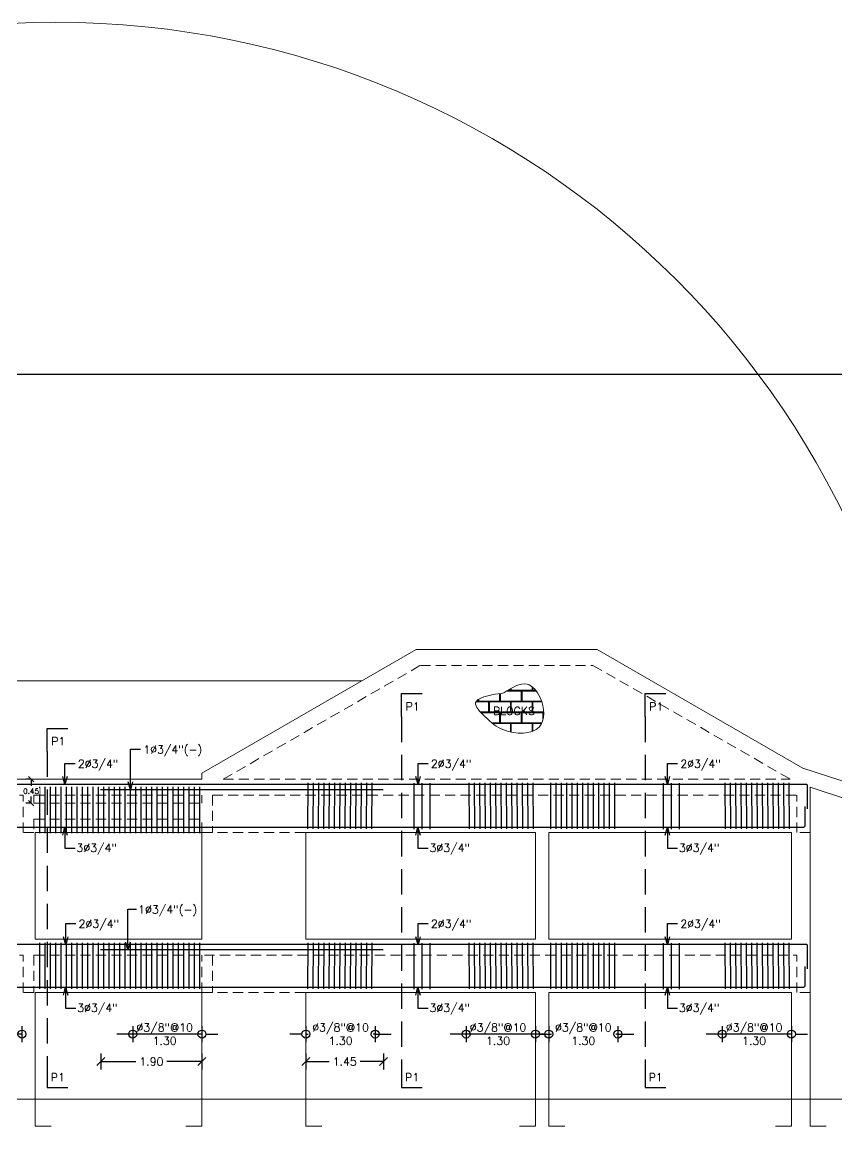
# Model space of a CAD drawing. Header units: metres. Extents: x -44 to 358, y -286 to 66.
# Drawn here: x 111.73 to 127, y -154.27 to -133.41 of the extents above; entities that cross this region are included whole.
import ezdxf

# ---------------------------------------------------------------- set-up
doc = ezdxf.new("R2010")
doc.units = ezdxf.units.M
doc.header["$LTSCALE"] = 0.3
doc.header["$PDMODE"] = 3
for name, pattern in [('CONTINUA', [0]), ('HIDDEN', [9.525, 6.35, -3.175]), ('HIDDEN2', [4.7625, 3.175, -1.5875])]:
    doc.linetypes.add(name, pattern=pattern)
for name, color, linetype in [('001-ACERO', 5, 'Continuous'), ('001-DIMLOSA', 4, 'Continuous'), ('001-DIMTEXTO', 4, 'Continuous'), ('002-SECCION', 1, 'CONTINUA'), ('ACERO', 5, 'Continuous'), ('DIMENSIONES', 7, 'Continuous'), ('DIMPORTICO', 4, 'Continuous'), ('DIMTEXTO', 4, 'Continuous'), ('HATCH', 8, 'Continuous'), ('SECCION', 1, 'Continuous'), ('VIGA-LOSA', 1, 'Continuous')]:
    doc.layers.add(name, color=color, linetype=linetype)
doc.layers.add('Columnas', color=7, linetype='Continuous', lineweight=18)
doc.layers.add('Losa', color=8, linetype='HIDDEN', lineweight=18)
doc.styles.add('SIMPLEX', font='simplex_.ttf', dxfattribs={"height": 0.2})
doc.styles.add('SMPLEX', font='simplex.shx')
doc.dimstyles.new('BDIM-75', dxfattribs={"dimscale": 0.75, "dimtxt": 0.2, "dimasz": 0.2, "dimexe": 0.2, "dimexo": 0.2, "dimgap": 0.1, "dimtad": 0, "dimtih": 1, "dimtoh": 1, "dimzin": 0, "dimdsep": 46, "dimtxsty": 'SIMPLEX', "dimblk": 'OBLIQUE', "dimcen": 0.2, "dimdle": 0.2, "dimclrd": 4, "dimclre": 4, "dimclrt": 256, "dimadec": 0, "dimazin": 0, "dimtfac": 1, "dimtofl": 0, "dimtmove": 1, "dimatfit": 3, "dimldrblk": 'OPEN30', "dimfxl": 0.15, "dimtfill": 1, "dimtolj": 1, "dimtzin": 0, "dimlwd": -1, "dimlwe": -1, "dimarcsym": 0})
doc.dimstyles.new('DIM-50', dxfattribs={"dimscale": 0.5, "dimtxt": 0.2, "dimasz": 0.2, "dimexe": 0.2, "dimexo": 0.2, "dimgap": 0.1, "dimtad": 0, "dimtih": 1, "dimtoh": 1, "dimzin": 0, "dimdsep": 46, "dimtxsty": 'SMPLEX', "dimblk1": 'OBLIQUE', "dimblk2": 'OBLIQUE', "dimsah": 1, "dimcen": 0.2, "dimclrd": 4, "dimclre": 4, "dimclrt": 4, "dimadec": 0, "dimazin": 0, "dimtfac": 1, "dimtmove": 0, "dimatfit": 3, "dimldrblk": 'OPEN30', "dimfxl": 0.3, "dimfxlon": 1, "dimtfill": 1, "dimtolj": 1, "dimtzin": 0, "dimarcsym": 0})
doc.dimstyles.new('DIM-75', dxfattribs={"dimscale": 0.75, "dimtxt": 0.2, "dimasz": 0.2, "dimexe": 0.2, "dimexo": 0.2, "dimgap": 0.1, "dimtad": 0, "dimtih": 1, "dimtoh": 1, "dimzin": 0, "dimdsep": 46, "dimtxsty": 'SMPLEX', "dimblk1": 'OBLIQUE', "dimblk2": 'OBLIQUE', "dimsah": 1, "dimcen": 0.2, "dimclrd": 4, "dimclre": 4, "dimclrt": 4, "dimadec": 0, "dimazin": 0, "dimtfac": 1, "dimtmove": 0, "dimatfit": 3, "dimldrblk": 'OBLIQUE', "dimfxl": 0.2, "dimfxlon": 1, "dimtfill": 1, "dimtolj": 1, "dimtzin": 0, "dimarcsym": 0})

# ---------------------------------------------------------------- blocks, each defined once
blk = doc.blocks.new('_OBLIQUE')
at = {"color": 0, "linetype": 'ByBlock'}
blk.add_line((-0.5, -0.5), (0.5, 0.5), dxfattribs=at)
blk = doc.blocks.new('_Open30')
at = {"color": 0, "lineweight": -2}
for p, q in [((-1, 0.27), (0, 0)), ((0, 0), (-1, -0.27)), ((0, 0), (-1, 0))]:
    blk.add_line(p, q, dxfattribs=at)
blk = doc.blocks.new('_DotBlank')
at = {"color": 0, "linetype": 'ByBlock', "lineweight": -2}
blk.add_line((-0.5, 0), (-1, 0), dxfattribs=at)
blk.add_circle((0, 0), 0.5, dxfattribs=at)
blk = doc.blocks.new('_Origin')
at = {"color": 0, "linetype": 'ByBlock', "lineweight": -2}
blk.add_line((0, 0), (-1, 0), dxfattribs=at)
blk.add_circle((0, 0), 0.5, dxfattribs=at)
blk = doc.blocks.new('*D1464')
at = {"layer": '001-DIMTEXTO', "color": 4, "lineweight": -2, "transparency": 16777216}
for p, q in [((108.774, -152.234), (108.774, -152.534)), ((111.724, -152.234), (111.724, -152.534)), ((108.924, -152.384), (109.638, -152.384)), ((111.574, -152.384), (110.86, -152.384))]:
    blk.add_line(p, q, dxfattribs=at)
at = {"layer": 'DEFPOINTS', "color": 0, "transparency": 16777216}
for p in [(108.774, -151.604), (111.724, -151.604), (111.724, -152.384)]:
    blk.add_point(p, dxfattribs=at)
at = {"layer": '001-DIMTEXTO', "color": 4, "lineweight": -2, "transparency": 16777216, "xscale": 0.15, "yscale": 0.15, "zscale": 0.15, "rotation": 180}
blk.add_blockref('_DotBlank', (108.774, -152.384), dxfattribs=at)
at = {"layer": '001-DIMTEXTO', "color": 4, "lineweight": -2, "transparency": 16777216, "xscale": 0.15, "yscale": 0.15, "zscale": 0.15}
blk.add_blockref('_Origin', (111.724, -152.384), dxfattribs=at)
at = {"layer": '001-DIMTEXTO', "color": 4, "transparency": 16777216, "insert": (110.249, -152.384), "char_height": 0.15, "attachment_point": 5, "style": 'SMPLEX'}
blk.add_mtext('\\A1;∅3/8"@10\\P2.95', dxfattribs=at)
blk = doc.blocks.new('*D1465')
at = {"layer": '001-DIMTEXTO', "color": 4, "lineweight": -2, "transparency": 16777216}
for p, q in [((113.801, -152.234), (113.801, -152.534)), ((115.099, -152.234), (115.099, -152.534)), ((113.651, -152.384), (113.501, -152.384)), ((115.099, -152.384), (113.801, -152.384)), ((115.249, -152.384), (115.399, -152.384))]:
    blk.add_line(p, q, dxfattribs=at)
at = {"layer": 'DEFPOINTS', "color": 0, "transparency": 16777216}
for p in [(113.801, -151.604), (115.099, -151.604), (113.801, -152.384)]:
    blk.add_point(p, dxfattribs=at)
at = {"layer": '001-DIMTEXTO', "color": 4, "lineweight": -2, "transparency": 16777216, "xscale": 0.15, "yscale": 0.15, "zscale": 0.15}
blk.add_blockref('_Origin', (113.801, -152.384), dxfattribs=at)
at = {"layer": '001-DIMTEXTO', "color": 4, "lineweight": -2, "transparency": 16777216, "xscale": 0.15, "yscale": 0.15, "zscale": 0.15, "rotation": 180}
blk.add_blockref('_DotBlank', (115.099, -152.384), dxfattribs=at)
at = {"layer": '001-DIMTEXTO', "color": 4, "transparency": 16777216, "insert": (114.4, -152.384), "char_height": 0.15, "attachment_point": 5, "style": 'SMPLEX'}
blk.add_mtext('\\A1;∅3/8"@10\\P1.30', dxfattribs=at)
blk = doc.blocks.new('*U1428')
at = {"layer": '001-ACERO'}
blk.add_line((-0.001, -0.435), (0.001, 0.428), dxfattribs=at)
blk = doc.blocks.new('*U1429')
at = {"layer": 'VIGA-LOSA', "color": 0, "linetype": 'ByBlock', "lineweight": -2, "transparency": 16777216}
for p in [(0, 0), (0.1, 0), (0.2, 0), (0.3, 0), (0.4, 0), (0.5, 0), (0.6, 0), (0.7, 0), (0.8, 0), (0.9, 0), (1, 0), (1.1, 0), (1.2, 0), (1.3, 0), (1.4, 0), (1.5, 0), (1.6, 0), (1.7, 0), (1.8, 0), (1.9, 0), (2, 0), (2.1, 0), (2.2, 0), (2.3, 0), (2.4, 0), (2.5, 0), (2.6, 0), (2.7, 0), (2.8, 0), (2.9, 0), (3, 0)]:
    blk.add_blockref('*U1428', p, dxfattribs=at)
blk = doc.blocks.new('*D1466')
at = {"layer": '001-DIMTEXTO', "color": 4, "lineweight": -2, "transparency": 16777216}
for p, q in [((113.202, -152.748), (113.202, -153.048)), ((115.099, -152.748), (115.099, -153.048)), ((113.202, -152.898), (113.861, -152.898)), ((115.099, -152.898), (114.44, -152.898))]:
    blk.add_line(p, q, dxfattribs=at)
at = {"layer": 'DEFPOINTS', "color": 0, "transparency": 16777216}
for p in [(113.202, -151.604), (115.099, -151.604), (115.099, -152.898)]:
    blk.add_point(p, dxfattribs=at)
at = {"layer": '001-DIMTEXTO', "color": 4, "lineweight": -2, "transparency": 16777216, "xscale": 0.15, "yscale": 0.15, "zscale": 0.15, "rotation": 180}
blk.add_blockref('_OBLIQUE', (113.202, -152.898), dxfattribs=at)
at = {"layer": '001-DIMTEXTO', "color": 4, "lineweight": -2, "transparency": 16777216, "xscale": 0.15, "yscale": 0.15, "zscale": 0.15}
blk.add_blockref('_OBLIQUE', (115.099, -152.898), dxfattribs=at)
at = {"layer": '001-DIMTEXTO', "color": 4, "transparency": 16777216, "insert": (114.151, -152.898), "char_height": 0.15, "attachment_point": 5, "style": 'SMPLEX', "bg_fill": 3, "box_fill_scale": 1.1, "bg_fill_color": 256, "bg_fill_true_color": 13158600, "bg_fill_transparency": 0}
blk.add_mtext('\\A1;1.90', dxfattribs=at)
blk = doc.blocks.new('*D1467')
at = {"layer": '001-DIMTEXTO', "color": 4, "lineweight": -2, "transparency": 16777216}
for p, q in [((117.049, -152.748), (117.049, -153.048)), ((118.502, -152.748), (118.502, -153.048)), ((117.049, -152.898), (117.486, -152.898)), ((118.502, -152.898), (118.065, -152.898))]:
    blk.add_line(p, q, dxfattribs=at)
at = {"layer": 'DEFPOINTS', "color": 0, "transparency": 16777216}
for p in [(117.049, -151.604), (118.502, -151.604), (118.502, -152.898)]:
    blk.add_point(p, dxfattribs=at)
at = {"layer": '001-DIMTEXTO', "color": 4, "lineweight": -2, "transparency": 16777216, "xscale": 0.15, "yscale": 0.15, "zscale": 0.15, "rotation": 180}
blk.add_blockref('_OBLIQUE', (117.049, -152.898), dxfattribs=at)
at = {"layer": '001-DIMTEXTO', "color": 4, "lineweight": -2, "transparency": 16777216, "xscale": 0.15, "yscale": 0.15, "zscale": 0.15}
blk.add_blockref('_OBLIQUE', (118.502, -152.898), dxfattribs=at)
at = {"layer": '001-DIMTEXTO', "color": 4, "transparency": 16777216, "insert": (117.776, -152.898), "char_height": 0.15, "attachment_point": 5, "style": 'SMPLEX', "bg_fill": 3, "box_fill_scale": 1.1, "bg_fill_color": 256, "bg_fill_true_color": 13158600, "bg_fill_transparency": 0}
blk.add_mtext('\\A1;1.45', dxfattribs=at)
blk = doc.blocks.new('*U1440')
at = {"layer": '001-ACERO'}
blk.add_line((-0.001, -0.435), (0.001, 0.428), dxfattribs=at)
blk = doc.blocks.new('*U1441')
at = {"layer": 'VIGA-LOSA', "color": 0, "linetype": 'ByBlock', "lineweight": -2, "transparency": 16777216}
for p in [(0, 0), (0.1, 0), (0.2, 0), (0.3, 0), (0.4, 0), (0.5, 0), (0.6, 0), (0.7, 0), (0.8, 0), (0.9, 0), (1, 0), (1.1, 0), (1.2, 0)]:
    blk.add_blockref('*U1440', p, dxfattribs=at)
blk = doc.blocks.new('*D1468')
at = {"layer": '001-DIMTEXTO', "color": 4, "lineweight": -2, "transparency": 16777216}
for p, q in [((117.049, -152.234), (117.049, -152.534)), ((118.346, -152.234), (118.346, -152.534)), ((116.899, -152.384), (116.749, -152.384)), ((117.049, -152.384), (117.087, -152.384)), ((118.346, -152.384), (118.308, -152.384)), ((118.496, -152.384), (118.646, -152.384))]:
    blk.add_line(p, q, dxfattribs=at)
at = {"layer": 'DEFPOINTS', "color": 0, "transparency": 16777216}
for p in [(117.049, -151.604), (118.346, -151.604), (118.346, -152.384)]:
    blk.add_point(p, dxfattribs=at)
at = {"layer": '001-DIMTEXTO', "color": 4, "lineweight": -2, "transparency": 16777216, "xscale": 0.15, "yscale": 0.15, "zscale": 0.15}
blk.add_blockref('_DotBlank', (117.049, -152.384), dxfattribs=at)
at = {"layer": '001-DIMTEXTO', "color": 4, "lineweight": -2, "transparency": 16777216, "xscale": 0.15, "yscale": 0.15, "zscale": 0.15, "rotation": 180}
blk.add_blockref('_Origin', (118.346, -152.384), dxfattribs=at)
at = {"layer": '001-DIMTEXTO', "color": 4, "transparency": 16777216, "insert": (117.698, -152.384), "char_height": 0.15, "attachment_point": 5, "style": 'SMPLEX'}
blk.add_mtext('\\A1;∅3/8"@10\\P1.30', dxfattribs=at)
blk = doc.blocks.new('*U1442')
at = {"layer": '001-ACERO'}
blk.add_line((-0.001, -0.435), (0.001, 0.428), dxfattribs=at)
blk = doc.blocks.new('*U1443')
at = {"layer": 'VIGA-LOSA', "color": 0, "linetype": 'ByBlock', "lineweight": -2, "transparency": 16777216}
for p in [(0, 0), (0.1, 0), (0.2, 0), (0.3, 0), (0.4, 0), (0.5, 0), (0.6, 0), (0.7, 0), (0.8, 0), (0.9, 0), (1, 0), (1.1, 0), (1.2, 0)]:
    blk.add_blockref('*U1442', p, dxfattribs=at)
blk = doc.blocks.new('*D1460')
at = {"layer": '001-DIMTEXTO', "color": 4, "lineweight": -2, "transparency": 16777216}
for p, q in [((121.599, -152.234), (121.599, -152.534)), ((122.896, -152.234), (122.896, -152.534)), ((121.449, -152.384), (121.299, -152.384)), ((121.599, -152.384), (121.637, -152.384)), ((122.896, -152.384), (122.858, -152.384)), ((123.046, -152.384), (123.196, -152.384))]:
    blk.add_line(p, q, dxfattribs=at)
at = {"layer": 'DEFPOINTS', "color": 0, "transparency": 16777216}
for p in [(121.599, -151.604), (122.896, -151.604), (122.896, -152.384)]:
    blk.add_point(p, dxfattribs=at)
at = {"layer": '001-DIMTEXTO', "color": 4, "lineweight": -2, "transparency": 16777216, "xscale": 0.15, "yscale": 0.15, "zscale": 0.15}
blk.add_blockref('_DotBlank', (121.599, -152.384), dxfattribs=at)
at = {"layer": '001-DIMTEXTO', "color": 4, "lineweight": -2, "transparency": 16777216, "xscale": 0.15, "yscale": 0.15, "zscale": 0.15, "rotation": 180}
blk.add_blockref('_Origin', (122.896, -152.384), dxfattribs=at)
at = {"layer": '001-DIMTEXTO', "color": 4, "transparency": 16777216, "insert": (122.248, -152.384), "char_height": 0.15, "attachment_point": 5, "style": 'SMPLEX'}
blk.add_mtext('\\A1;∅3/8"@10\\P1.30', dxfattribs=at)
blk = doc.blocks.new('*D1461')
at = {"layer": '001-DIMTEXTO', "color": 4, "lineweight": -2, "transparency": 16777216}
for p, q in [((124.852, -152.234), (124.852, -152.534)), ((126.149, -152.234), (126.149, -152.534)), ((124.702, -152.384), (124.552, -152.384)), ((126.149, -152.384), (124.852, -152.384)), ((126.299, -152.384), (126.449, -152.384))]:
    blk.add_line(p, q, dxfattribs=at)
at = {"layer": 'DEFPOINTS', "color": 0, "transparency": 16777216}
for p in [(124.852, -151.604), (126.149, -151.604), (124.852, -152.384)]:
    blk.add_point(p, dxfattribs=at)
at = {"layer": '001-DIMTEXTO', "color": 4, "lineweight": -2, "transparency": 16777216, "xscale": 0.15, "yscale": 0.15, "zscale": 0.15}
blk.add_blockref('_Origin', (124.852, -152.384), dxfattribs=at)
at = {"layer": '001-DIMTEXTO', "color": 4, "lineweight": -2, "transparency": 16777216, "xscale": 0.15, "yscale": 0.15, "zscale": 0.15, "rotation": 180}
blk.add_blockref('_DotBlank', (126.149, -152.384), dxfattribs=at)
at = {"layer": '001-DIMTEXTO', "color": 4, "transparency": 16777216, "insert": (125.45, -152.384), "char_height": 0.15, "attachment_point": 5, "style": 'SMPLEX'}
blk.add_mtext('\\A1;∅3/8"@10\\P1.30', dxfattribs=at)
blk = doc.blocks.new('*U1427')
at = {"layer": '001-ACERO'}
blk.add_line((-0.001, -0.435), (0.001, 0.428), dxfattribs=at)
blk = doc.blocks.new('*U1446')
at = {"layer": 'VIGA-LOSA', "color": 0, "linetype": 'ByBlock', "lineweight": -2, "transparency": 16777216}
for p in [(0, 0), (0.1, 0), (0.2, 0), (0.3, 0), (0.4, 0), (0.5, 0), (0.6, 0), (0.7, 0), (0.8, 0), (0.9, 0), (1, 0), (1.1, 0), (1.2, 0)]:
    blk.add_blockref('*U1427', p, dxfattribs=at)
blk = doc.blocks.new('*D1462')
at = {"layer": '001-DIMTEXTO', "color": 4, "lineweight": -2, "transparency": 16777216}
for p, q in [((120.052, -152.234), (120.052, -152.534)), ((121.349, -152.234), (121.349, -152.534)), ((119.902, -152.384), (119.752, -152.384)), ((121.349, -152.384), (120.052, -152.384)), ((121.499, -152.384), (121.649, -152.384))]:
    blk.add_line(p, q, dxfattribs=at)
at = {"layer": 'DEFPOINTS', "color": 0, "transparency": 16777216}
for p in [(120.052, -151.604), (121.349, -151.604), (120.052, -152.384)]:
    blk.add_point(p, dxfattribs=at)
at = {"layer": '001-DIMTEXTO', "color": 4, "lineweight": -2, "transparency": 16777216, "xscale": 0.15, "yscale": 0.15, "zscale": 0.15}
blk.add_blockref('_Origin', (120.052, -152.384), dxfattribs=at)
at = {"layer": '001-DIMTEXTO', "color": 4, "lineweight": -2, "transparency": 16777216, "xscale": 0.15, "yscale": 0.15, "zscale": 0.15, "rotation": 180}
blk.add_blockref('_DotBlank', (121.349, -152.384), dxfattribs=at)
at = {"layer": '001-DIMTEXTO', "color": 4, "transparency": 16777216, "insert": (120.65, -152.384), "char_height": 0.15, "attachment_point": 5, "style": 'SMPLEX'}
blk.add_mtext('\\A1;∅3/8"@10\\P1.30', dxfattribs=at)
blk = doc.blocks.new('*U1447')
at = {"layer": '001-ACERO'}
blk.add_line((-0.001, -0.435), (0.001, 0.428), dxfattribs=at)
blk = doc.blocks.new('*U1448')
at = {"layer": 'VIGA-LOSA', "color": 0, "linetype": 'ByBlock', "lineweight": -2, "transparency": 16777216}
for p in [(0, 0), (0.1, 0), (0.2, 0), (0.3, 0), (0.4, 0), (0.5, 0), (0.6, 0), (0.7, 0), (0.8, 0), (0.9, 0), (1, 0), (1.1, 0), (1.2, 0)]:
    blk.add_blockref('*U1447', p, dxfattribs=at)
blk = doc.blocks.new('*U1436')
at = {"layer": '001-ACERO'}
blk.add_line((-0.001, -0.685), (0.001, 0.175), dxfattribs=at)
blk = doc.blocks.new('*U1437')
at = {"layer": 'VIGA-LOSA', "color": 0, "linetype": 'ByBlock', "lineweight": -2, "transparency": 16777216}
for p in [(0, 0), (0.15, 0), (0.3, 0)]:
    blk.add_blockref('*U1436', p, dxfattribs=at)
blk = doc.blocks.new('*U1438')
at = {"layer": '001-ACERO'}
blk.add_line((-0.001, -0.685), (0.001, 0.175), dxfattribs=at)
blk = doc.blocks.new('*U1439')
at = {"layer": 'VIGA-LOSA', "color": 0, "linetype": 'ByBlock', "lineweight": -2, "transparency": 16777216}
for p in [(0, 0), (0.15, 0), (0.3, 0)]:
    blk.add_blockref('*U1438', p, dxfattribs=at)
blk = doc.blocks.new('*U1454')
at = {"layer": '001-ACERO'}
blk.add_line((-0.001, -0.435), (0.001, 0.428), dxfattribs=at)
blk = doc.blocks.new('*U1455')
at = {"layer": 'VIGA-LOSA', "color": 0, "linetype": 'ByBlock', "lineweight": -2, "transparency": 16777216}
for p in [(0, 0), (0.1, 0), (0.2, 0), (0.3, 0), (0.4, 0), (0.5, 0), (0.6, 0), (0.7, 0), (0.8, 0), (0.9, 0), (1, 0), (1.1, 0), (1.2, 0), (1.3, 0), (1.4, 0), (1.5, 0), (1.6, 0), (1.7, 0), (1.8, 0), (1.9, 0), (2, 0), (2.1, 0), (2.2, 0), (2.3, 0), (2.4, 0), (2.5, 0), (2.6, 0), (2.7, 0), (2.8, 0), (2.9, 0), (3, 0)]:
    blk.add_blockref('*U1454', p, dxfattribs=at)
blk = doc.blocks.new('*U1449')
at = {"layer": '001-ACERO'}
blk.add_line((-0.001, -0.435), (0.001, 0.428), dxfattribs=at)
blk = doc.blocks.new('*U1450')
at = {"layer": 'VIGA-LOSA', "color": 0, "linetype": 'ByBlock', "lineweight": -2, "transparency": 16777216}
for p in [(0, 0), (0.1, 0), (0.2, 0), (0.3, 0), (0.4, 0), (0.5, 0), (0.6, 0), (0.7, 0), (0.8, 0), (0.9, 0), (1, 0), (1.1, 0), (1.2, 0)]:
    blk.add_blockref('*U1449', p, dxfattribs=at)
blk = doc.blocks.new('*U1451')
at = {"layer": '001-ACERO'}
blk.add_line((-0.001, -0.435), (0.001, 0.428), dxfattribs=at)
blk = doc.blocks.new('*U1452')
at = {"layer": 'VIGA-LOSA', "color": 0, "linetype": 'ByBlock', "lineweight": -2, "transparency": 16777216}
for p in [(0, 0), (0.1, 0), (0.2, 0), (0.3, 0), (0.4, 0), (0.5, 0), (0.6, 0), (0.7, 0), (0.8, 0), (0.9, 0), (1, 0), (1.1, 0), (1.2, 0)]:
    blk.add_blockref('*U1451', p, dxfattribs=at)
blk = doc.blocks.new('*U1453')
at = {"layer": '001-ACERO'}
blk.add_line((-0.001, -0.435), (0.001, 0.428), dxfattribs=at)
blk = doc.blocks.new('*U1456')
at = {"layer": 'VIGA-LOSA', "color": 0, "linetype": 'ByBlock', "lineweight": -2, "transparency": 16777216}
for p in [(0, 0), (0.1, 0), (0.2, 0), (0.3, 0), (0.4, 0), (0.5, 0), (0.6, 0), (0.7, 0), (0.8, 0), (0.9, 0), (1, 0), (1.1, 0), (1.2, 0)]:
    blk.add_blockref('*U1453', p, dxfattribs=at)
blk = doc.blocks.new('*U1457')
at = {"layer": '001-ACERO'}
blk.add_line((-0.001, -0.435), (0.001, 0.428), dxfattribs=at)
blk = doc.blocks.new('*U1458')
at = {"layer": 'VIGA-LOSA', "color": 0, "linetype": 'ByBlock', "lineweight": -2, "transparency": 16777216}
for p in [(0, 0), (0.1, 0), (0.2, 0), (0.3, 0), (0.4, 0), (0.5, 0), (0.6, 0), (0.7, 0), (0.8, 0), (0.9, 0), (1, 0), (1.1, 0), (1.2, 0)]:
    blk.add_blockref('*U1457', p, dxfattribs=at)
blk = doc.blocks.new('*U1432')
at = {"layer": '001-ACERO'}
blk.add_line((-0.001, -0.685), (0.001, 0.175), dxfattribs=at)
blk = doc.blocks.new('*U1433')
at = {"layer": 'VIGA-LOSA', "color": 0, "linetype": 'ByBlock', "lineweight": -2, "transparency": 16777216}
for p in [(0, 0), (0.15, 0), (0.3, 0)]:
    blk.add_blockref('*U1432', p, dxfattribs=at)
blk = doc.blocks.new('*U1434')
at = {"layer": '001-ACERO'}
blk.add_line((-0.001, -0.685), (0.001, 0.175), dxfattribs=at)
blk = doc.blocks.new('*U1435')
at = {"layer": 'VIGA-LOSA', "color": 0, "linetype": 'ByBlock', "lineweight": -2, "transparency": 16777216}
for p in [(0, 0), (0.15, 0), (0.3, 0)]:
    blk.add_blockref('*U1434', p, dxfattribs=at)
blk = doc.blocks.new('*U854')
at = {"color": 8, "linetype": 'HIDDEN2', "ltscale": 0.5}
blk.add_line((0, 3.076), (0, -3.444), dxfattribs=at)
at = {"color": 6, "linetype": 'CONTINUA'}
for points in [[(0, 3.076), (0, 3.507), (0.391, 3.507)], [(0, -3.444), (0, -3.875), (0.391, -3.875)]]:
    blk.add_lwpolyline(points, dxfattribs=at)
at = {"color": 4, "style": 'SMPLEX'}
for tag, p in [('P##', (0.078, 3.19)), ('P#', (0.069, -3.76))]:
    blk.add_attdef(tag, p, '', height=0.15, dxfattribs=at)
blk = doc.blocks.new('*U1418')
at = {"color": 8, "linetype": 'HIDDEN2', "ltscale": 0.5}
blk.add_line((0, 2.425), (0, -3.444), dxfattribs=at)
at = {"color": 6, "linetype": 'CONTINUA'}
for points in [[(0, 2.425), (0, 2.856), (0.391, 2.856)], [(0, -3.444), (0, -3.875), (0.391, -3.875)]]:
    blk.add_lwpolyline(points, dxfattribs=at)
at = {"color": 4, "style": 'SMPLEX'}
for tag, p in [('P##', (0.078, 2.539)), ('P#', (0.069, -3.76))]:
    blk.add_attdef(tag, p, '', height=0.15, dxfattribs=at)
blk = doc.blocks.new('*D2228')
at = {"layer": 'DEFPOINTS', "color": 0, "ltscale": 0.2, "transparency": 16777216}
for p in [(111.896, -147.604), (111.949, -147.604), (111.949, -148.052)]:
    blk.add_point(p, dxfattribs=at)
at = {"layer": 'DIMENSIONES', "color": 4, "lineweight": -2, "ltscale": 0.2, "transparency": 16777216}
for p, q in [((111.896, -147.604), (111.796, -147.604)), ((111.896, -147.604), (111.896, -147.728)), ((111.896, -148.052), (111.796, -148.052)), ((111.896, -148.052), (111.896, -147.928))]:
    blk.add_line(p, q, dxfattribs=at)
at = {"layer": 'DIMENSIONES', "color": 4, "lineweight": -2, "ltscale": 0.2, "transparency": 16777216, "xscale": 0.1, "yscale": 0.1, "zscale": 0.1}
for p, rotation in [((111.896, -147.604), 90), ((111.896, -148.052), 270)]:
    blk.add_blockref('_OBLIQUE', p, dxfattribs=dict(at, rotation=rotation))
at = {"layer": 'DIMENSIONES', "color": 4, "ltscale": 0.2, "transparency": 16777216, "insert": (111.896, -147.828), "char_height": 0.1, "attachment_point": 5, "style": 'SMPLEX', "bg_fill": 3, "box_fill_scale": 1.1, "bg_fill_color": 256, "bg_fill_true_color": 13158600, "bg_fill_transparency": 0}
blk.add_mtext('\\A1;0.45', dxfattribs=at)

msp = doc.modelspace()

# ---------------------------------------------------------------- hatches: boundary and pattern name
at = {"layer": 'HATCH', "ltscale": 0.2}
h = msp.add_hatch(dxfattribs=at)
h.set_pattern_fill('AR-B816C', color=256, scale=0.001)
h.set_pattern_definition([(0, (74.36292, 78.38621), (0.2032, 0.2032), [0.396875, -0.009525]), (0, (74.15972, 78.39574), (0.2032, 0.2032), [0.396875, -0.009525]), (90, (74.36292, 78.38621), (-0.2032, 0.2032), [-0.212725, 0.193675]), (90, (74.3534, 78.38621), (-0.2032, 0.2032), [-0.212725, 0.193675])])
edge = h.paths.add_edge_path()
edge.add_spline(control_points=[(120.7592165, -145.9876521), (120.909975, -145.8882924), (121.1750814, -145.7135612), (121.523812, -146.1145313), (121.5442444, -146.7874987), (120.7623861, -146.7517713), (120.456336, -146.4884998), (120.1036788, -146.1310409), (120.5146195, -146.0202684), (120.6882871, -145.997111), (120.7592165, -145.9876521)], knot_values=[0, 0, 0, 0, 0.463840288, 0.8156697346, 1.3681075465, 2.032457562, 2.4745195737, 2.780848179, 3.1157268215, 3.3469247372, 3.3469247372, 3.3469247372, 3.3469247372], degree=3, periodic=0)
h.paths.add_polyline_path([(120.5178533, -146.4376743), (121.4214248, -146.4376743), (121.4214248, -146.2126743), (120.5178533, -146.2126743)], flags=24)

# ---------------------------------------------------------------- linework, layer by layer
at = {"layer": '002-SECCION', "lineweight": 0}
for p, q in [((100.6490298, -147.6040788), (115.098871, -147.6040788)), ((126.4990298, -154.1060475), (126.4990298, -147.7546072)), ((111.9740298, -148.6040788), (115.098871, -148.6040788)), ((111.9740298, -150.6040788), (111.9740298, -148.6040788)), ((115.098871, -150.6040788), (115.098871, -148.6040788)), ((117.048871, -150.6040788), (117.048871, -148.6040788)), ((117.048871, -148.6040788), (121.3490298, -148.6040788)), ((121.3490298, -150.6040788), (121.3490298, -148.6040788)), ((121.5990298, -150.6040788), (121.5990298, -148.6040788)), ((121.5990298, -148.6040788), (126.1490298, -148.6040788)), ((126.1490298, -150.6040788), (126.1490298, -148.6040788)), ((111.9740298, -150.6040788), (115.098871, -150.6040788)), ((117.048871, -150.6040788), (121.3490298, -150.6040788)), ((121.5990298, -150.6040788), (126.1490298, -150.6040788)), ((111.9740298, -151.6040788), (115.098871, -151.6040788)), ((111.9740298, -154.1060475), (111.9740298, -151.6040788)), ((115.098871, -154.1060475), (115.098871, -151.6040788)), ((117.048871, -151.6040788), (121.3490298, -151.6040788)), ((117.048871, -154.1060475), (117.048871, -151.6040788)), ((121.3490298, -154.1060475), (121.3490298, -151.6040788)), ((121.5990298, -151.6040788), (126.1490298, -151.6040788)), ((121.5990298, -154.1060475), (121.5990298, -151.6040788)), ((126.1490298, -154.1060475), (126.1490298, -151.6040788)), ((111.9740298, -154.1060475), (112.2740298, -154.1060475)), ((114.798871, -154.1060475), (115.098871, -154.1060475)), ((117.048871, -154.1060475), (117.348871, -154.1060475)), ((121.0490298, -154.1060475), (121.3490298, -154.1060475)), ((121.5990298, -154.1060475), (121.8990298, -154.1060475)), ((125.8490298, -154.1060475), (126.1490298, -154.1060475)), ((126.4990298, -154.1060475), (126.7990298, -154.1060475))]:
    msp.add_line(p, q, dxfattribs=at)
for points in [[(115.098871, -147.4885323), (119.1150299, -145.1698019), (122.5098495, -145.1698019), (126.3651803, -147.3956782), (127.4990299, -147.7640882), (127.4990301, -147.9743808)], [(115.098871, -147.6040788), (115.098871, -147.4885323)], [(126.4990298, -147.7546072), (127.199129, -147.9820832)]]:
    msp.add_lwpolyline(points, dxfattribs=at)
at = {"layer": 'ACERO'}
for points in [[(126.438181, -147.7040788), (100.8129265, -147.7040788, 0.1507257483), (100.8016601, -147.707554, 0.1507257483)], [(126.438181, -147.7040788, -0.2480042517), (126.4469146, -147.7206036), (126.4469146, -148.1618668)], [(126.401811, -148.1170554), (126.4003149, -148.484551, -0.4073149712), (126.3803204, -148.5040788)], [(126.438181, -150.7040788), (100.8129265, -150.7040788, 0.1507257483), (100.8016601, -150.707554, 0.1507257483)], [(126.438181, -150.7040788, -0.2480042517), (126.4469146, -150.7206036), (126.4469146, -151.1618668)], [(126.401811, -151.1170554), (126.4003149, -151.484551, -0.4073149712), (126.3803204, -151.5040788)]]:
    msp.add_lwpolyline(points, format="xyb", dxfattribs=at)
at = {"layer": 'ACERO', "color": 6}
for points in [[(118.4957972, -147.8040788), (113.1957972, -147.8040788)], [(118.4957972, -150.8040788), (113.1957972, -150.8040788)]]:
    msp.add_lwpolyline(points, dxfattribs=at)
at = {"layer": 'ACERO'}
for points in [[(100.8595207, -148.5040788), (126.3803204, -148.5040788)], [(100.8595207, -151.5040788), (126.3803204, -151.5040788)]]:
    msp.add_lwpolyline(points, dxfattribs=at)
at = {"layer": 'Columnas', "ltscale": 0.2}
msp.add_spline([(120.7592165, -145.9876521), (121.1930017, -145.8233798), (121.4395741, -146.0743514), (121.4213094, -146.6264889), (120.7592165, -146.6812459), (120.3984903, -146.4257115), (120.2295422, -146.170177), (120.5309089, -146.0241572), (120.7592165, -145.9876521)], degree=3, dxfattribs=at)
at = {"layer": 'DIMTEXTO'}
msp.add_lwpolyline([(-5.0701956, -140.0118319), (167.0422281, -140.0118319), (167.0422281, -168.6345631), (-5.0701956, -168.6345631)], close=True, dxfattribs=at)
at = {"layer": 'Losa', "linetype": 'CONTINUA', "lineweight": 0, "ltscale": 0.1}
msp.add_line((118.0957694, -145.7582722), (103.3490298, -145.7582722), dxfattribs=at)
at = {"layer": 'Losa', "lineweight": 0, "ltscale": 0.1}
for p, q in [((115.4987386, -147.6040788), (126.1261407, -147.6040788)), ((108.7740298, -147.9040788), (111.7490298, -147.9040788)), ((111.9490298, -147.9040788), (115.098871, -147.9040788)), ((111.9490298, -148.0518458), (115.098871, -148.0518458)), ((115.298871, -147.9040788), (126.2490298, -147.9040788)), ((111.9490298, -148.3518458), (115.098871, -148.3518458)), ((115.098871, -148.6040788), (117.048871, -148.6040788)), ((108.7740298, -150.9040788), (111.7490298, -150.9040788)), ((111.9490298, -150.9040788), (126.2490298, -150.9040788)), ((115.098871, -151.6040788), (117.048871, -151.6040788))]:
    msp.add_line(p, q, dxfattribs=at)
for points in [[(115.4987386, -147.6040788), (119.1954147, -145.4698019), (122.4294647, -145.4698019), (126.1261407, -147.6040788)], [(111.9490298, -148.3518458), (111.9490298, -148.6040788), (111.7490298, -148.6040788), (111.7490298, -147.9040788)], [(111.9490298, -147.9040788), (111.9490298, -148.0518458)], [(115.298871, -147.9040788), (115.298871, -148.6040788), (115.098871, -148.6040788), (115.098871, -148.3518458)], [(115.098871, -148.0518458), (115.098871, -147.9040788)], [(126.4990298, -147.9040788), (126.4990298, -148.6040788), (126.2490298, -148.6040788), (126.2490298, -147.9040788)], [(111.9490298, -150.9040788), (111.9490298, -151.6040788), (111.7490298, -151.6040788), (111.7490298, -150.9040788)], [(126.4990298, -150.9040788), (126.4990298, -151.6040788), (126.2490298, -151.6040788), (126.2490298, -150.9040788)]]:
    msp.add_lwpolyline(points, dxfattribs=at)
at = {"layer": 'SECCION', "color": 8, "lineweight": 0, "ltscale": 0.0003}
msp.add_line((99.2746719, -153.6040788), (128.4812943, -153.6040788), dxfattribs=at)

# ---------------------------------------------------------------- block references
for name, p in [('*U854', (118.8381039, -149.5077944)), ('*U854', (123.4045906, -149.5077944)), ('*U1418', (112.1955848, -149.5077944))]:
    msp.add_blockref(name, p).add_auto_attribs({'P#': 'P1', 'P##': 'P1'})
at = {"layer": 'VIGA-LOSA', "xscale": -1}
for name, p in [('*U1455', (115.0607708, -148.1785029)), ('*U1458', (121.3109295, -148.1010377)), ('*U1456', (126.1109295, -148.1010377)), ('*U1429', (115.0607708, -151.1010377)), ('*U1448', (121.3109295, -151.1010377)), ('*U1446', (126.1109295, -151.1010377))]:
    msp.add_blockref(name, p, dxfattribs=at)
at = {"layer": 'VIGA-LOSA'}
for name, p in [('*U1450', (117.0869713, -148.1010377)), ('*U1433', (119.0773269, -147.8530065)), ('*U1452', (121.63713, -148.1010377)), ('*U1435', (123.7524063, -147.8530065)), ('*U1437', (119.0773269, -150.8530065)), ('*U1443', (121.63713, -151.1010377)), ('*U1439', (123.7524063, -150.8530065))]:
    msp.add_blockref(name, p, dxfattribs=at)

# ---------------------------------------------------------------- texts
at = {"layer": 'DIMPORTICO', "color": 4, "style": 'SMPLEX'}
for s, p in [('BLOCKS', (120.5553533, -146.4001743)), ('1∅3/4"(-)', (113.9988628, -147.1231198)), ('2∅3/4"', (112.7731008, -147.3901443)), ('2∅3/4"', (119.3912441, -147.3901443)), ('2∅3/4"', (124.0663235, -147.3901443)), ('3∅3/4"', (112.7470287, -148.9666553)), ('3∅3/4"', (119.365172, -148.9666553)), ('3∅3/4"', (124.0402514, -148.9666553)), ('1∅3/4"(-)', (113.9035568, -150.1231198)), ('2∅3/4"', (112.7863879, -150.3901443)), ('2∅3/4"', (119.3912441, -150.3901443)), ('2∅3/4"', (124.0663235, -150.3901443)), ('3∅3/4"', (112.7603158, -151.9666553)), ('3∅3/4"', (119.365172, -151.9666553)), ('3∅3/4"', (124.0402514, -151.9666553))]:
    msp.add_text(s, height=0.15, rotation=360, dxfattribs=at).set_placement(p)

# ---------------------------------------------------------------- dimensions: what is measured, and where the dimension line sits
at = {"layer": '001-DIMTEXTO'}
dim = msp.add_linear_dim(base=(111.7240298, -152.3841377), p1=(108.7740298, -151.6040788), p2=(111.7240298, -151.6040788), text='∅3/8"@10\\P<>', dimstyle='DIM-75', override={"dimblk1": 'DotBlank', "dimblk2": 'Origin', "dimtfill": 0}, dxfattribs=at)
dim.commit()
dim.dimension.update_dxf_attribs({"geometry": '*D1464', "text_midpoint": (110.2490298, -152.3841377)})
for base, p1, p2, picture, middle in [((113.8014933, -152.3841377), (115.098871, -151.6040788), (113.8014933, -151.6040788), '*D1465', (114.4001822, -152.3841377)), ((120.0516521, -152.3841377), (121.3490298, -151.6040788), (120.0516521, -151.6040788), '*D1462', (120.6503409, -152.3841377)), ((124.8516521, -152.3841377), (126.1490298, -151.6040788), (124.8516521, -151.6040788), '*D1461', (125.4503409, -152.3841377))]:
    dim = msp.add_linear_dim(base=base, p1=p1, p2=p2, angle=180, text='∅3/8"@10\\P<>', dimstyle='DIM-75', override={"dimblk1": 'DotBlank', "dimblk2": 'Origin', "dimtfill": 0}, dxfattribs=at)
    dim.commit()
    dim.dimension.update_dxf_attribs({"geometry": picture, "text_midpoint": middle, "dimtype": 160})
dim = msp.add_linear_dim(base=(122.8964075, -152.3841377), p1=(121.5990298, -151.6040788), p2=(122.8964075, -151.6040788), text='∅3/8"@10\\P<>', dimstyle='DIM-75', override={"dimblk1": 'DotBlank', "dimblk2": 'Origin', "dimtfill": 0}, dxfattribs=at)
dim.commit()
dim.dimension.update_dxf_attribs({"geometry": '*D1460', "text_midpoint": (122.2477186, -152.3841377), "dimtype": 160})

# ---------------------------------------------------------------- leaders
at = {"layer": '001-DIMLOSA', "lineweight": 0}
for points in [[(113.7568916, -147.8064448), (113.7568916, -147.0428193), (113.9459022, -147.0428193)], [(112.5311295, -147.7064448), (112.5311295, -147.3098438), (112.7201402, -147.3098438)], [(119.1492729, -147.7064448), (119.1492729, -147.3098438), (119.3382835, -147.3098438)], [(123.8243523, -147.7064448), (123.8243523, -147.3098438), (124.0133629, -147.3098438)], [(112.5301958, -148.5038198), (112.5301958, -148.8946928), (112.7192064, -148.8946928)], [(119.1483391, -148.5038198), (119.1483391, -148.8946928), (119.3373497, -148.8946928)], [(123.8234185, -148.5038198), (123.8234185, -148.8946928), (124.0124291, -148.8946928)], [(113.7118179, -150.8064448), (113.7118179, -150.0428193), (113.8721246, -150.0428193)], [(112.5444167, -150.7064448), (112.5444167, -150.3098438), (112.7334273, -150.3098438)], [(119.1492729, -150.7064448), (119.1492729, -150.3098438), (119.3382835, -150.3098438)], [(123.8243523, -150.7064448), (123.8243523, -150.3098438), (124.0133629, -150.3098438)], [(112.5434829, -151.5038198), (112.5434829, -151.8946928), (112.7324935, -151.8946928)], [(119.1483391, -151.5038198), (119.1483391, -151.8946928), (119.3373497, -151.8946928)], [(123.8234185, -151.5038198), (123.8234185, -151.8946928), (124.0124291, -151.8946928)]]:
    msp.add_leader(points, dimstyle='BDIM-75', override={"dimgap": 0.1, "dimtad": 0}, dxfattribs=at)

# ---------------------------------------------------------------- next in the draw order: dimensions: what is measured, and where the dimension line sits
at = {"layer": '001-DIMTEXTO'}
for base, p1, p2, picture, middle in [((115.098871, -152.8978294), (113.2022573, -151.6040788), (115.098871, -151.6040788), '*D1466', (114.1505641, -152.8978294)), ((118.5022573, -152.8978294), (117.048871, -151.6040788), (118.5022573, -151.6040788), '*D1467', (117.7755641, -152.8978294))]:
    dim = msp.add_linear_dim(base=base, p1=p1, p2=p2, dimstyle='DIM-75', dxfattribs=at)
    dim.commit()
    dim.dimension.update_dxf_attribs({"geometry": picture, "text_midpoint": middle})
at = {"layer": 'DIMENSIONES', "ltscale": 0.2}
dim = msp.add_linear_dim(base=(111.8961148, -147.6040788), p1=(111.9490298, -148.0518458), p2=(111.9490298, -147.6040788), angle=90, dimstyle='DIM-50', dxfattribs=at)
dim.commit()
dim.dimension.update_dxf_attribs({"geometry": '*D2228', "text_midpoint": (111.8961148, -147.8279623)})

# ---------------------------------------------------------------- next in the draw order: linework, layer by layer
at = {"layer": 'Columnas', "ltscale": 0.2}
msp.add_circle((112.3565054, -149.8512684), 16.4373908, dxfattribs=at)
at = {"layer": 'Losa', "lineweight": 0, "ltscale": 0.1}
msp.add_lwpolyline([(115.298871, -150.9040788), (115.298871, -151.6040788), (115.098871, -151.6040788), (115.098871, -150.9040788)], dxfattribs=at)

# ---------------------------------------------------------------- next in the draw order: block references
at = {"layer": 'VIGA-LOSA'}
msp.add_blockref('*U1441', (117.0869713, -151.1010377), dxfattribs=at)

# ---------------------------------------------------------------- next in the draw order: dimensions: what is measured, and where the dimension line sits
at = {"layer": '001-DIMTEXTO'}
dim = msp.add_linear_dim(base=(118.3462487, -152.3841377), p1=(117.048871, -151.6040788), p2=(118.3462487, -151.6040788), text='∅3/8"@10\\P<>', dimstyle='DIM-75', override={"dimblk1": 'DotBlank', "dimblk2": 'Origin', "dimtfill": 0}, dxfattribs=at)
dim.commit()
dim.dimension.update_dxf_attribs({"geometry": '*D1468', "text_midpoint": (117.6975599, -152.3841377), "dimtype": 160})

doc.saveas('drawing.dxf')
